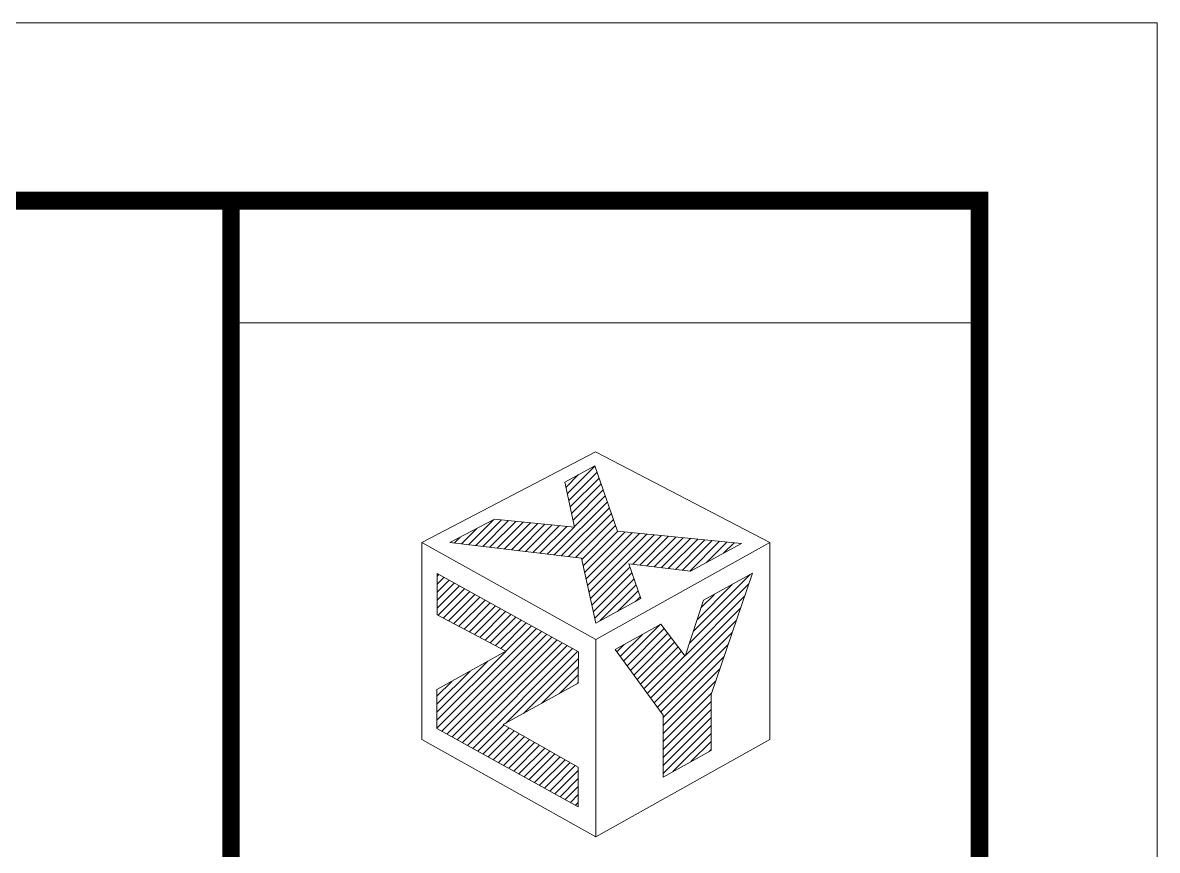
# Model space of a CAD drawing. Header units: inches. Extents: x -3733042 to -3450527, y 579159 to 997713.
# Drawn here: x -3549399 to -3547804, y 588496 to 589659 of the extents above; entities that cross this region are included whole.
import ezdxf

# ---------------------------------------------------------------- set-up
doc = ezdxf.new("R2010")
doc.units = ezdxf.units.IN
doc.header["$LTSCALE"] = 1000
doc.header["$MEASUREMENT"] = 0
doc.layers.get('0').update_dxf_attribs({"lineweight": 18})
for name, color, linetype, lineweight in [('0-TK', 4, 'Continuous', 18), ('PUB_TITLE', 153, 'Continuous', 18), ('SURFACE', 255, 'Continuous', 18)]:
    doc.layers.add(name, color=color, linetype=linetype, lineweight=lineweight)

# ---------------------------------------------------------------- blocks, each defined once
blk = doc.blocks.new('A$C25720DE8')
at = {"layer": '0-TK'}
blk.add_lwpolyline([(81285.8, 1500, 144, 144, 0), (81285.8, 61500, 144, 144, 0)], format="xyseb", dxfattribs=at)
at = {"layer": 'PUB_TITLE'}
blk.add_lwpolyline([(89100, 0), (89100, 63000), (0, 63000), (0, 0)], close=True, dxfattribs=at)
blk.add_lwpolyline([(87600, 1500, 150, 150, 0), (87600, 61500, 150, 150, 0), (3750, 61500, 150, 150, 0), (3750, 1500, 150, 150, 0)], format="xyseb", close=True, dxfattribs=at)

msp = doc.modelspace()

# ---------------------------------------------------------------- hatches: boundary and pattern name
h = msp.add_hatch()
h.set_pattern_fill('ANSI31', color=256, style=0, pattern_type=0)
h.set_pattern_definition([(45, (0, 0), (-5.612660076, 5.612660076), [])])
h.paths.add_polyline_path([(-3548816.1, 588885.2), (-3548816.1, 588827.3), (-3548719.5, 588776.2), (-3548816.6, 588722.5), (-3548816.6, 588667.5), (-3548617.8, 588557.6), (-3548617.8, 588613.2), (-3548723.3, 588673), (-3548617.8, 588731.5), (-3548617.7, 588775.4)], flags=0)
h.paths.add_polyline_path([(-3548498.7, 588686.5), (-3548498.7, 588599.2), (-3548431.1, 588636.9), (-3548431.1, 588715.5), (-3548372.9, 588885.8), (-3548441.6, 588847.7), (-3548467.4, 588769.1), (-3548501.8, 588814.3), (-3548565.9, 588778.4)], flags=0)
h.paths.add_polyline_path([(-3548529.8, 588850.1), (-3548546.8, 588899), (-3548460, 588888.6), (-3548388.4, 588927.6), (-3548562.6, 588944.7), (-3548594.5, 589036.6), (-3548637, 589013.9), (-3548623, 588950.6), (-3548735.7, 588961.6), (-3548798.5, 588928.9), (-3548613.4, 588906.9), (-3548593.2, 588815.5)], flags=0)

# ---------------------------------------------------------------- linework, layer by layer
for points in [[(-3548593.6, 589056.2), (-3548837.9, 588929.1), (-3548593.2, 588792.5), (-3548348.6, 588929.1), (-3548593.6, 589056.2)], [(-3548798.5, 588928.9), (-3548735.7, 588961.6), (-3548623, 588950.6), (-3548637, 589013.9), (-3548594.5, 589036.6), (-3548562.6, 588944.7), (-3548388.4, 588927.6), (-3548460, 588888.6), (-3548546.8, 588899), (-3548529.8, 588850.1), (-3548593.2, 588815.5), (-3548613.4, 588906.9), (-3548798.5, 588928.9)], [(-3548837.9, 588929.1), (-3548837.9, 588652.3), (-3548593.2, 588515.5), (-3548348.6, 588652.3), (-3548348.6, 588929.1)], [(-3548816.1, 588827.3), (-3548816.1, 588885.2), (-3548617.7, 588775.4), (-3548617.8, 588731.5), (-3548723.3, 588673), (-3548617.8, 588613.2), (-3548617.8, 588557.6), (-3548816.6, 588667.5), (-3548816.6, 588722.5), (-3548719.5, 588776.2), (-3548816.1, 588827.3)], [(-3548565.9, 588778.4), (-3548498.7, 588686.5), (-3548498.7, 588599.2), (-3548431.1, 588636.9), (-3548431.1, 588715.5), (-3548372.9, 588885.8), (-3548441.6, 588847.7), (-3548467.4, 588769.1), (-3548501.8, 588814.3), (-3548565.9, 588778.4)], [(-3548593.2, 588792.5), (-3548593.2, 588515.5)]]:
    msp.add_lwpolyline(points)
at = {"layer": '0-TK'}
msp.add_line((-3549106.1, 589237.8), (-3548053.7, 589237.8), dxfattribs=at)
msp.add_lwpolyline([(-3549106.1, 579409.3, 24, 24, 0), (-3549106.1, 589409.3, 24, 24, 0)], format="xyseb", dxfattribs=at)
at = {"layer": 'PUB_TITLE'}
msp.add_lwpolyline([(-3548053.7, 579409.3, 25, 25, 0), (-3548053.7, 589409.3, 25, 25, 0), (-3562028.7, 589409.3, 25, 25, 0), (-3562028.7, 579409.3, 25, 25, 0)], format="xyseb", close=True, dxfattribs=at)

# ---------------------------------------------------------------- block references
at = {"layer": 'SURFACE', "xscale": 0.1666666666666667, "yscale": 0.1666666666666667, "zscale": 0.1666666666666667}
msp.add_blockref('A$C25720DE8', (-3562653.7, 579159.3), dxfattribs=at)

doc.saveas('drawing.dxf')
